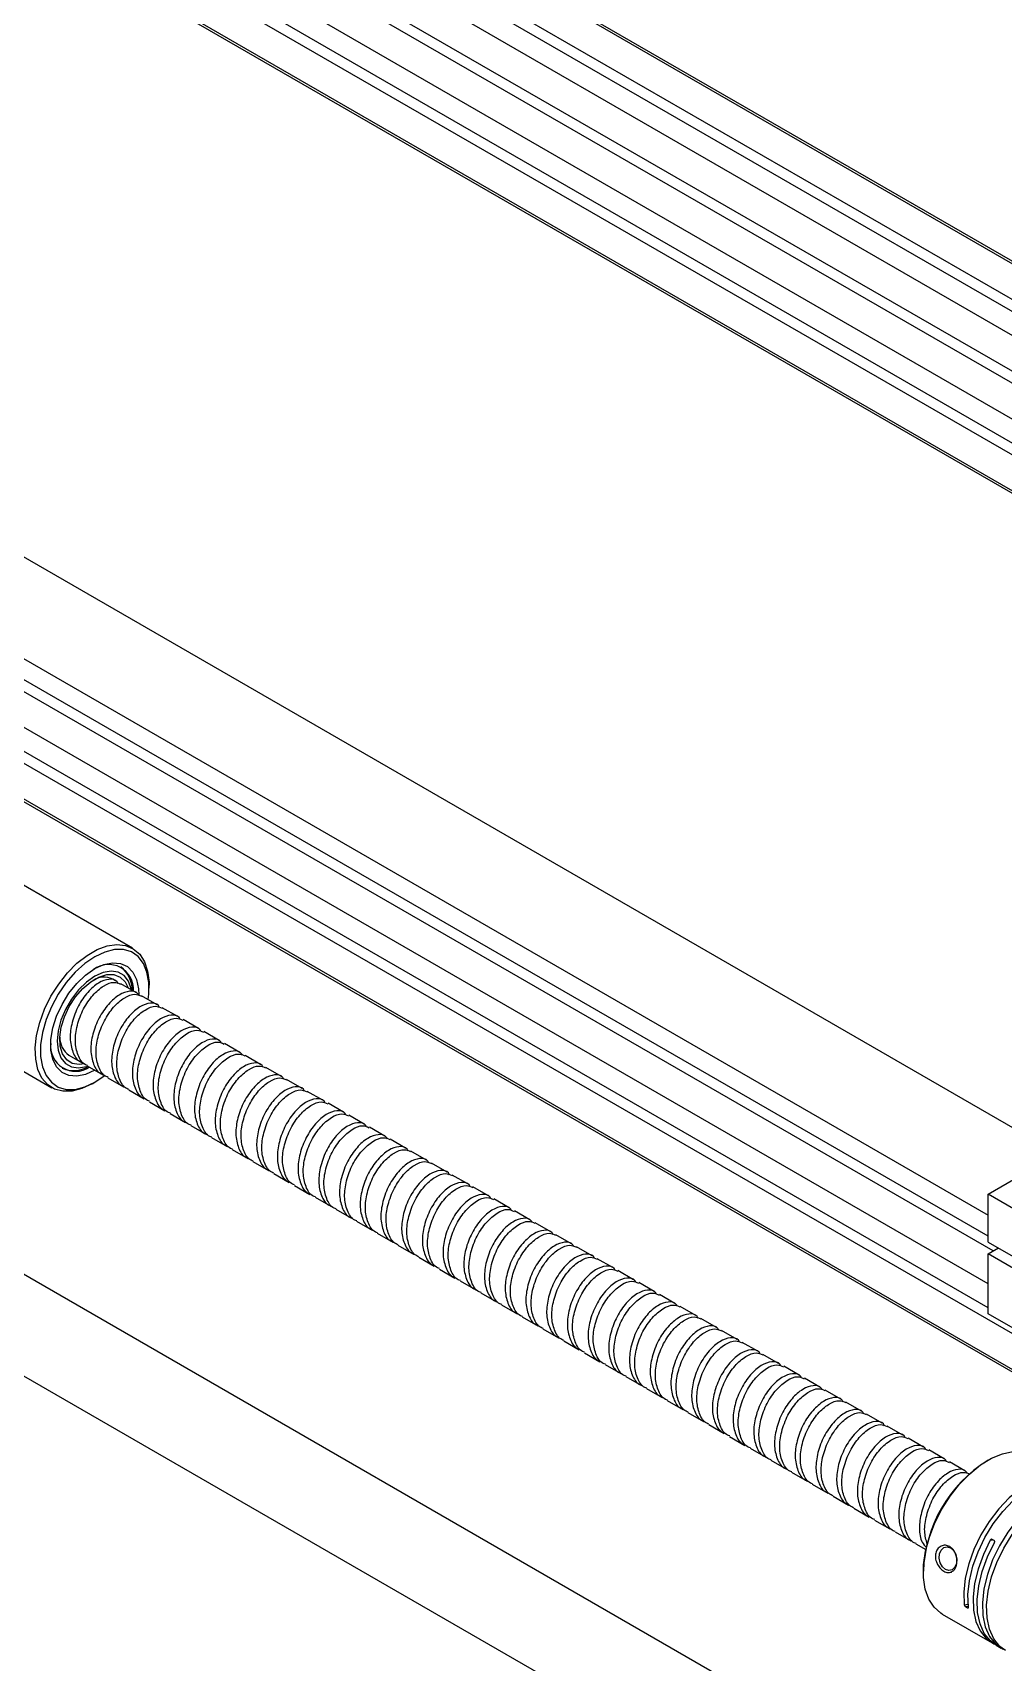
# Model space of a CAD drawing. Header units: millimetres. Extents: x -190 to 12889, y -227 to 3957.
# Drawn here: x 4163.6 to 4296.2, y 2217 to 2439.7 of the extents above; entities that cross this region are included whole.
import ezdxf

# ---------------------------------------------------------------- set-up
doc = ezdxf.new("R2010")
doc.units = ezdxf.units.MM
doc.header["$LTSCALE"] = 0.7
doc.layers.get('0').update_dxf_attribs({"color": 255})
doc.layers.add('AM_5', color=10, linetype='Continuous', lineweight=25)

# ---------------------------------------------------------------- blocks, each defined once
blk = doc.blocks.new('X_1')
at = {"color": 5, "linetype": 'Continuous', "lineweight": 25}
for p, q in [((4855.88, 2291.14), (4573.04, 2454.42)), ((4856.24, 2291.27), (4573.54, 2454.47)), ((4851.64, 2288.69), (4568.8, 2451.97)), ((4847.4, 2286.24), (4564.56, 2449.52)), ((4851.64, 2287.06), (4568.8, 2450.34)), ((4843.16, 2283.79), (4560.31, 2447.07)), ((4842.45, 2282.57), (4559.61, 2445.85)), ((4842.45, 2277.67), (4559.61, 2440.95)), ((4842.45, 2272.77), (4559.61, 2436.05)), ((4842.86, 2274.16), (4561.02, 2436.87)), ((4842.45, 2267.87), (4559.61, 2431.15)), ((4559.81, 2430.69), (4842.66, 2267.41)), ((4817.7, 2178.46), (4560.31, 2327.04)), ((4818.4, 2176.42), (4559.61, 2325.82)), ((4817.7, 2171.92), (4559.61, 2320.92)), ((4842.45, 2152.74), (4559.61, 2316.02)), ((4817.7, 2168.66), (4561.02, 2316.84)), ((4842.45, 2147.84), (4559.61, 2311.12)), ((4559.81, 2310.66), (4842.15, 2147.67))]:
    blk.add_line(p, q, dxfattribs=at)
at = {"color": 210, "linetype": 'Continuous', "lineweight": 25}
for p, q in [((4827.23, 2189.68), (4544.22, 2353.06)), ((4538.22, 2342.67), (4817.7, 2181.33)), ((4821.14, 2095.21), (4544.22, 2255.08)), ((4538.22, 2244.68), (4817.7, 2083.34))]:
    blk.add_line(p, q, dxfattribs=at)
at = {"color": 7, "linetype": 'Continuous', "lineweight": 25}
for p, q in [((4700.87, 2217.78), (4682.13, 2228.6)), ((4698.58, 2213.32), (4698.19, 2213.55)), ((4701.41, 2211.69), (4699.29, 2212.92)), ((4704.24, 2210.06), (4702.12, 2211.28)), ((4703.15, 2212.33), (4703.15, 2212.74)), ((4707.07, 2208.43), (4704.95, 2209.65)), ((4709.9, 2206.79), (4707.78, 2208.02)), ((4712.73, 2205.16), (4710.6, 2206.38)), ((4715.55, 2203.53), (4713.43, 2204.75)), ((4681.81, 2203.38), (4689.87, 2198.72)), ((4692.19, 2203.16), (4694, 2202.12)), ((4718.38, 2201.89), (4716.26, 2203.12)), ((4694.71, 2201.71), (4696.83, 2200.48)), ((4695.72, 2199.47), (4697.03, 2200.36)), ((4697.53, 2200.07), (4699.66, 2198.85)), ((4721.21, 2200.26), (4719.09, 2201.49)), ((4724.04, 2198.63), (4721.92, 2199.85)), ((4695.37, 2199.27), (4695.72, 2199.47)), ((4700.36, 2198.44), (4702.48, 2197.22)), ((4726.87, 2197), (4724.75, 2198.22)), ((4703.19, 2196.81), (4705.31, 2195.58)), ((4729.7, 2195.36), (4727.58, 2196.59)), ((4817.7, 2184.18), (4839.07, 2196.51)), ((4706.02, 2195.18), (4708.14, 2193.95)), ((4708.85, 2193.54), (4710.97, 2192.32)), ((4732.53, 2193.73), (4730.4, 2194.95)), ((4735.35, 2192.1), (4733.23, 2193.32)), ((4711.68, 2191.91), (4713.8, 2190.69)), ((4738.18, 2190.46), (4736.06, 2191.69)), ((4714.5, 2190.28), (4716.63, 2189.05)), ((4717.33, 2188.64), (4719.45, 2187.42)), ((4741.01, 2188.83), (4738.89, 2190.06)), ((4720.16, 2187.01), (4722.28, 2185.79)), ((4743.84, 2187.2), (4741.72, 2188.42)), ((4746.67, 2185.57), (4744.55, 2186.79)), ((4722.99, 2185.38), (4725.11, 2184.15)), ((4749.5, 2183.93), (4747.37, 2185.16)), ((4817.7, 2177.64), (4817.7, 2184.18)), ((4827.6, 2178.46), (4817.7, 2184.18)), ((4725.82, 2183.75), (4727.94, 2182.52)), ((4728.65, 2182.11), (4730.77, 2180.89)), ((4752.32, 2182.3), (4750.2, 2183.53)), ((4731.48, 2180.48), (4733.6, 2179.26)), ((4755.15, 2180.67), (4753.03, 2181.89)), ((4757.98, 2179.03), (4755.86, 2180.26)), ((4734.3, 2178.85), (4736.43, 2177.62)), ((4760.81, 2177.4), (4758.69, 2178.63)), ((4817.7, 2177.64), (4827.6, 2171.93)), ((4737.13, 2177.21), (4739.25, 2175.99)), ((4739.96, 2175.58), (4742.08, 2174.36)), ((4763.64, 2175.77), (4761.52, 2176.99)), ((4766.47, 2174.14), (4764.34, 2175.36)), ((4817.7, 2176.01), (4819.11, 2176.83)), ((4827.6, 2170.3), (4817.7, 2176.01)), ((4817.7, 2167.85), (4817.7, 2176.01)), ((4742.79, 2173.95), (4744.91, 2172.72)), ((4769.29, 2172.5), (4767.17, 2173.73)), ((4745.62, 2172.32), (4747.74, 2171.09)), ((4772.12, 2170.87), (4770, 2172.1)), ((4748.45, 2170.68), (4750.57, 2169.46)), ((4751.27, 2169.05), (4753.4, 2167.83)), ((4774.95, 2169.24), (4772.83, 2170.46)), ((4777.78, 2167.61), (4775.66, 2168.83)), ((4754.1, 2167.42), (4756.22, 2166.19)), ((4780.61, 2165.97), (4778.49, 2167.2)), ((4827.6, 2162.13), (4817.7, 2167.85)), ((4756.93, 2165.78), (4759.05, 2164.56)), ((4759.76, 2164.15), (4761.88, 2162.93)), ((4783.44, 2164.34), (4781.32, 2165.56)), ((4762.59, 2162.52), (4764.71, 2161.29)), ((4786.27, 2162.71), (4784.14, 2163.93)), ((4789.09, 2161.07), (4786.97, 2162.3)), ((4765.42, 2160.89), (4767.54, 2159.66)), ((4791.92, 2159.44), (4789.8, 2160.67)), ((4768.24, 2159.25), (4770.37, 2158.03)), ((4771.07, 2157.62), (4773.19, 2156.4)), ((4794.75, 2157.81), (4792.63, 2159.03)), ((4773.9, 2155.99), (4776.02, 2154.76)), ((4797.58, 2156.18), (4795.46, 2157.4)), ((4800.41, 2154.54), (4798.29, 2155.77)), ((4776.73, 2154.36), (4778.85, 2153.13)), ((4803.24, 2152.91), (4801.11, 2154.13)), ((4779.56, 2152.72), (4781.68, 2151.5)), ((4782.39, 2151.09), (4784.51, 2149.86)), ((4806.06, 2151.28), (4803.94, 2152.5)), ((4808.89, 2149.64), (4806.77, 2150.87)), ((4785.22, 2149.46), (4787.34, 2148.23)), ((4811.72, 2148.01), (4809.6, 2149.24)), ((4788.04, 2147.82), (4790.17, 2146.6)), ((4814.55, 2146.38), (4812.43, 2147.6)), ((4817.7, 2147.84), (4817.56, 2147.76)), ((4790.87, 2146.19), (4792.99, 2144.97)), ((4793.7, 2144.56), (4795.82, 2143.33)), ((4796.53, 2142.93), (4798.65, 2141.7)), ((4799.36, 2141.29), (4801.48, 2140.07)), ((4802.19, 2139.66), (4804.31, 2138.44)), ((4805.01, 2138.03), (4807.14, 2136.8)), ((4807.84, 2136.39), (4809.19, 2135.62)), ((4818.54, 2136.86), (4818.25, 2137.02)), ((4808.86, 2132.69), (4808.86, 2132.53)), ((4811.45, 2126.81), (4818.24, 2122.89)), ((4814.61, 2127.83), (4814.89, 2127.67)), ((4818.8, 2122.56), (4819.51, 2122.15))]:
    blk.add_line(p, q, dxfattribs=at)
at = {"color": 8, "linetype": 'Continuous', "lineweight": 25}
for p, q in [((4818.01, 2136.91), (4818.33, 2136.98)), ((4814.45, 2128.08), (4814.97, 2128.19)), ((4814.61, 2127.83), (4815, 2127.91)), ((4814.89, 2127.67), (4815.01, 2127.69))]:
    blk.add_line(p, q, dxfattribs=at)
at = {"color": 7, "linetype": 'Continuous', "lineweight": 25, "flags": 128}
for points in [[(4695.37, 2199.27), (4693.98, 2198.61), (4692.64, 2198.26), (4691.38, 2198.24), (4690.25, 2198.53), (4689.29, 2199.14), (4688.52, 2200.04), (4687.97, 2201.21), (4687.66, 2202.6), (4687.6, 2204.17), (4687.79, 2205.87), (4688.22, 2207.65), (4688.88, 2209.45), (4689.75, 2211.21), (4690.8, 2212.88), (4692, 2214.4), (4693.3, 2215.72), (4694.67, 2216.79), (4696.07, 2217.6), (4697.44, 2218.1), (4698.75, 2218.29), (4699.94, 2218.16), (4700.99, 2217.7), (4701.86, 2216.95), (4702.52, 2215.91), (4702.95, 2214.63), (4703.14, 2213.14), (4703.15, 2212.74)], [(4703.03, 2210.76), (4703.12, 2211.52), (4703.12, 2213.11), (4702.86, 2214.52), (4702.37, 2215.71), (4701.65, 2216.63), (4700.73, 2217.27), (4699.63, 2217.59), (4698.41, 2217.59), (4697.09, 2217.26), (4695.72, 2216.62), (4694.36, 2215.69), (4693.04, 2214.49), (4691.82, 2213.08), (4690.72, 2211.5), (4689.8, 2209.79), (4689.08, 2208.03), (4688.58, 2206.27), (4688.33, 2204.57), (4688.33, 2202.99), (4688.58, 2201.58), (4689.08, 2200.39), (4689.8, 2199.46), (4690.72, 2198.82), (4691.82, 2198.5), (4693.04, 2198.5), (4694.36, 2198.83), (4695.72, 2199.47), (4695.72, 2199.47)], [(4695.72, 2201.11), (4694.47, 2200.54), (4693.28, 2200.3), (4692.19, 2200.39), (4691.26, 2200.82), (4690.52, 2201.57), (4690.01, 2202.6), (4689.75, 2203.87), (4689.75, 2205.32), (4690.01, 2206.89), (4690.52, 2208.51), (4691.26, 2210.11), (4692.19, 2211.62), (4693.28, 2212.98), (4694.47, 2214.11), (4695.72, 2214.99), (4696.97, 2215.56), (4698.17, 2215.8), (4699.26, 2215.7), (4700.19, 2215.27), (4700.93, 2214.52), (4701.44, 2213.49), (4701.7, 2212.22), (4701.73, 2211.4)], [(4700.76, 2212.07), (4700.72, 2212.25), (4700.34, 2213.28), (4699.73, 2214.05), (4698.92, 2214.52), (4697.95, 2214.66), (4696.86, 2214.48), (4695.72, 2213.97), (4694.58, 2213.16), (4693.5, 2212.1), (4692.53, 2210.83), (4691.72, 2209.42), (4691.1, 2207.95), (4690.73, 2206.48), (4690.6, 2205.09), (4690.73, 2203.84), (4691.1, 2202.81), (4691.72, 2202.04), (4692.53, 2201.57), (4693.5, 2201.43), (4694.58, 2201.62), (4694.76, 2201.68)], [(4694.33, 2201.97), (4693.58, 2201.89), (4692.66, 2202.05), (4691.9, 2202.55), (4691.34, 2203.33), (4691.02, 2204.38), (4690.96, 2205.62), (4691.15, 2206.99), (4691.59, 2208.42), (4692.25, 2209.83), (4693.1, 2211.14), (4694.09, 2212.28), (4695.17, 2213.2), (4696.28, 2213.84), (4697.36, 2214.17), (4698.35, 2214.17), (4699.2, 2213.83), (4699.86, 2213.19), (4700.27, 2212.35)], [(4811.45, 2126.81), (4811.24, 2126.93), (4810.32, 2127.76), (4809.6, 2128.87), (4809.12, 2130.23), (4808.88, 2131.8), (4808.9, 2133.55), (4809.17, 2135.41), (4809.69, 2137.33), (4810.44, 2139.26), (4811.39, 2141.15), (4812.53, 2142.93), (4813.82, 2144.56), (4815.22, 2145.99), (4816.69, 2147.19), (4818.18, 2148.1), (4819.67, 2148.72), (4821.1, 2149.02), (4822.43, 2148.99), (4823.62, 2148.63), (4823.95, 2148.46)], [(4829.74, 2145.1), (4829.22, 2145.41), (4828, 2145.79), (4826.63, 2145.83), (4825.16, 2145.53), (4823.64, 2144.89), (4822.1, 2143.93), (4820.59, 2142.68), (4819.16, 2141.18), (4817.86, 2139.47), (4816.72, 2137.62), (4815.78, 2135.66), (4815.06, 2133.67), (4814.59, 2131.71), (4814.39, 2129.82), (4814.45, 2128.08)], [(4815.01, 2127.76), (4814.95, 2129.5), (4815.16, 2131.38), (4815.63, 2133.35), (4816.34, 2135.34), (4817.28, 2137.29), (4818.42, 2139.15), (4819.73, 2140.85), (4821.15, 2142.35), (4822.66, 2143.6), (4824.2, 2144.56), (4825.73, 2145.2), (4827.2, 2145.51), (4828.56, 2145.47), (4829.78, 2145.08), (4830.03, 2144.95)], [(4831.77, 2143.93), (4830.55, 2144.32), (4829.19, 2144.37), (4827.72, 2144.06), (4826.19, 2143.42), (4824.65, 2142.46), (4823.14, 2141.22), (4821.72, 2139.72), (4820.41, 2138.02), (4819.27, 2136.16), (4818.33, 2134.21), (4817.61, 2132.22), (4817.14, 2130.25), (4816.93, 2128.37), (4816.99, 2126.62), (4817.32, 2125.07), (4817.91, 2123.76), (4818.73, 2122.73), (4819.77, 2122.02), (4819.8, 2122)], [(4820.08, 2121.83), (4819.3, 2122.41), (4818.47, 2123.44), (4817.89, 2124.75), (4817.56, 2126.3), (4817.5, 2128.04), (4817.71, 2129.93), (4818.17, 2131.89), (4818.89, 2133.88), (4819.84, 2135.84), (4820.98, 2137.69), (4822.28, 2139.39), (4823.71, 2140.89), (4825.22, 2142.14), (4826.76, 2143.1), (4828.29, 2143.74), (4829.75, 2144.04), (4831.12, 2144), (4832.33, 2143.61)], [(4812.57, 2135.85), (4812.98, 2135.48), (4813.28, 2134.95), (4813.42, 2134.33), (4813.37, 2133.72), (4813.15, 2133.21), (4812.79, 2132.88), (4812.34, 2132.78), (4811.87, 2132.92), (4811.46, 2133.29), (4811.17, 2133.82), (4811.03, 2134.44), (4811.08, 2135.05), (4811.3, 2135.55), (4811.66, 2135.89), (4812.11, 2135.99), (4812.57, 2135.85)], [(4818.01, 2136.91), (4817.06, 2134.96), (4816.34, 2132.97), (4815.87, 2131), (4815.66, 2129.11), (4815.72, 2127.37), (4816.05, 2125.82), (4816.63, 2124.51), (4817.45, 2123.47), (4818.49, 2122.76), (4818.53, 2122.74)], [(4818.8, 2122.56), (4818.02, 2123.15), (4817.19, 2124.18), (4816.61, 2125.49), (4816.28, 2127.04), (4816.23, 2128.79), (4816.43, 2130.67), (4816.91, 2132.64), (4817.63, 2134.63), (4818.57, 2136.58)]]:
    blk.add_lwpolyline(points, dxfattribs=at)
at = {"color": 7, "linetype": 'Continuous', "lineweight": 25}
for centre, radius, start, end in [((4697.59, 2212.13), 3.43, 356.4825, 126.6948), ((4696.97, 2210.86), 2.95, 65.5569, 121.0308), ((4696.88, 2212.08), 3.96, 359.142, 52.7003), ((4693.13, 2204.39), 3.43, 173.4549, 303.3787), ((4694, 2205.6), 3.04, 179.8445, 233.5785), ((4692.82, 2204.92), 3.86, 246.5727, 301.5957), ((4827.52, 2131.96), 18.67, 122.2447, 177.7607)]:
    blk.add_arc(centre, radius, start, end, dxfattribs=at)
for points, knots in [([(4698.91, 2212.96), (4698.86, 2213.04), (4698.63, 2213.5), (4697.66, 2213.63), (4696.26, 2213.16), (4694.73, 2211.84), (4693.42, 2209.93), (4692.56, 2207.68), (4692.26, 2205.42), (4692.67, 2203.53), (4693.33, 2202.4), (4693.93, 2202.21), (4694.03, 2202.18)], [0, 0, 0, 0, 0.026033, 0.142371, 0.263587, 0.381647, 0.499708, 0.620924, 0.737262, 0.857408, 0.977553, 1, 1, 1, 1]), ([(4694.74, 2201.77), (4694.64, 2201.8), (4694.04, 2201.99), (4693.37, 2203.13), (4692.96, 2205.01), (4693.27, 2207.28), (4694.12, 2209.52), (4695.44, 2211.44), (4696.95, 2212.73), (4698.33, 2213.28), (4698.98, 2212.98), (4699.26, 2212.85)], [0, 0, 0, 0, 0.02359, 0.149857, 0.276124, 0.39839, 0.525782, 0.649857, 0.773932, 0.901325, 1, 1, 1, 1]), ([(4701.73, 2211.33), (4701.69, 2211.41), (4701.46, 2211.87), (4700.48, 2212), (4699.09, 2211.53), (4697.56, 2210.21), (4696.25, 2208.3), (4695.39, 2206.05), (4695.08, 2203.79), (4695.49, 2201.9), (4696.16, 2200.76), (4696.76, 2200.57), (4696.86, 2200.54)], [0, 0, 0, 0, 0.026033, 0.142371, 0.263587, 0.381647, 0.499708, 0.620924, 0.737262, 0.857408, 0.977553, 1, 1, 1, 1]), ([(4697.56, 2200.14), (4697.47, 2200.17), (4696.87, 2200.36), (4696.2, 2201.49), (4695.79, 2203.38), (4696.1, 2205.64), (4696.95, 2207.89), (4698.27, 2209.81), (4699.78, 2211.1), (4701.16, 2211.65), (4701.81, 2211.35), (4702.09, 2211.22)], [0, 0, 0, 0, 0.02359, 0.149857, 0.276124, 0.39839, 0.525782, 0.649857, 0.773932, 0.901325, 1, 1, 1, 1]), ([(4704.56, 2209.69), (4704.52, 2209.78), (4704.29, 2210.24), (4703.31, 2210.37), (4701.92, 2209.9), (4700.39, 2208.58), (4699.07, 2206.67), (4698.22, 2204.42), (4697.91, 2202.15), (4698.32, 2200.27), (4698.99, 2199.13), (4699.59, 2198.94), (4699.69, 2198.91)], [0, 0, 0, 0, 0.026033, 0.142371, 0.263587, 0.381647, 0.499708, 0.620924, 0.737262, 0.857408, 0.977553, 1, 1, 1, 1]), ([(4700.39, 2198.5), (4700.3, 2198.53), (4699.7, 2198.72), (4699.03, 2199.86), (4698.62, 2201.74), (4698.93, 2204.01), (4699.78, 2206.26), (4701.1, 2208.18), (4702.61, 2209.46), (4703.99, 2210.02), (4704.64, 2209.72), (4704.92, 2209.59)], [0, 0, 0, 0, 0.02359, 0.149857, 0.276124, 0.39839, 0.525782, 0.649857, 0.773932, 0.901325, 1, 1, 1, 1]), ([(4707.39, 2208.06), (4707.35, 2208.15), (4707.11, 2208.61), (4706.14, 2208.74), (4704.74, 2208.26), (4703.22, 2206.94), (4701.9, 2205.03), (4701.05, 2202.78), (4700.74, 2200.52), (4701.15, 2198.64), (4701.82, 2197.5), (4702.42, 2197.31), (4702.51, 2197.28)], [0, 0, 0, 0, 0.026033, 0.142371, 0.263587, 0.381647, 0.499708, 0.620924, 0.737262, 0.857408, 0.977553, 1, 1, 1, 1]), ([(4703.22, 2196.87), (4703.13, 2196.9), (4702.53, 2197.09), (4701.86, 2198.23), (4701.45, 2200.11), (4701.76, 2202.38), (4702.61, 2204.62), (4703.93, 2206.54), (4705.43, 2207.83), (4706.82, 2208.38), (4707.46, 2208.09), (4707.75, 2207.96)], [0, 0, 0, 0, 0.0235902, 0.1498571, 0.2761241, 0.3983897, 0.5257819, 0.6498571, 0.7739324, 0.9013245, 1, 1, 1, 1]), ([(4710.22, 2206.43), (4710.18, 2206.51), (4709.94, 2206.97), (4708.97, 2207.1), (4707.57, 2206.63), (4706.04, 2205.31), (4704.73, 2203.4), (4703.88, 2201.15), (4703.57, 2198.89), (4703.98, 2197), (4704.65, 2195.87), (4705.25, 2195.68), (4705.34, 2195.65)], [0, 0, 0, 0, 0.026033, 0.142371, 0.263587, 0.381647, 0.499708, 0.620924, 0.737262, 0.857408, 0.977553, 1, 1, 1, 1]), ([(4706.05, 2195.24), (4705.96, 2195.27), (4705.36, 2195.46), (4704.69, 2196.59), (4704.28, 2198.48), (4704.59, 2200.74), (4705.44, 2202.99), (4706.76, 2204.91), (4708.26, 2206.2), (4709.65, 2206.75), (4710.29, 2206.45), (4710.57, 2206.32)], [0, 0, 0, 0, 0.02359, 0.149857, 0.276124, 0.39839, 0.525782, 0.649857, 0.773932, 0.901325, 1, 1, 1, 1]), ([(4713.05, 2204.8), (4713, 2204.88), (4712.77, 2205.34), (4711.8, 2205.47), (4710.4, 2205), (4708.87, 2203.68), (4707.56, 2201.77), (4706.71, 2199.52), (4706.4, 2197.25), (4706.81, 2195.37), (4707.48, 2194.23), (4708.08, 2194.04), (4708.17, 2194.01)], [0, 0, 0, 0, 0.026033, 0.142371, 0.263587, 0.381647, 0.499708, 0.620924, 0.737262, 0.857408, 0.977553, 1, 1, 1, 1]), ([(4708.88, 2193.6), (4708.78, 2193.63), (4708.18, 2193.82), (4707.51, 2194.96), (4707.1, 2196.85), (4707.41, 2199.11), (4708.27, 2201.36), (4709.58, 2203.28), (4711.09, 2204.57), (4712.47, 2205.12), (4713.12, 2204.82), (4713.4, 2204.69)], [0, 0, 0, 0, 0.02359, 0.149857, 0.276124, 0.39839, 0.525782, 0.649857, 0.773932, 0.901325, 1, 1, 1, 1]), ([(4715.88, 2203.16), (4715.83, 2203.25), (4715.6, 2203.71), (4714.63, 2203.84), (4713.23, 2203.37), (4711.7, 2202.05), (4710.39, 2200.14), (4709.54, 2197.89), (4709.23, 2195.62), (4709.64, 2193.74), (4710.31, 2192.6), (4710.91, 2192.41), (4711, 2192.38)], [0, 0, 0, 0, 0.026033, 0.142371, 0.263587, 0.381647, 0.499708, 0.620924, 0.737262, 0.857408, 0.977553, 1, 1, 1, 1]), ([(4711.71, 2191.97), (4711.61, 2192), (4711.01, 2192.19), (4710.34, 2193.33), (4709.93, 2195.21), (4710.24, 2197.48), (4711.09, 2199.73), (4712.41, 2201.64), (4713.92, 2202.93), (4715.3, 2203.49), (4715.95, 2203.19), (4716.23, 2203.06)], [0, 0, 0, 0, 0.02359, 0.149857, 0.276124, 0.39839, 0.525782, 0.649857, 0.773932, 0.901325, 1, 1, 1, 1]), ([(4718.7, 2201.53), (4718.66, 2201.61), (4718.43, 2202.07), (4717.46, 2202.2), (4716.06, 2201.73), (4714.53, 2200.41), (4713.22, 2198.5), (4712.36, 2196.25), (4712.05, 2193.99), (4712.46, 2192.1), (4713.13, 2190.97), (4713.73, 2190.78), (4713.83, 2190.75)], [0, 0, 0, 0, 0.026033, 0.142371, 0.263587, 0.381647, 0.499708, 0.620924, 0.737262, 0.857408, 0.977553, 1, 1, 1, 1]), ([(4714.53, 2190.34), (4714.44, 2190.37), (4713.84, 2190.56), (4713.17, 2191.7), (4712.76, 2193.58), (4713.07, 2195.85), (4713.92, 2198.09), (4715.24, 2200.01), (4716.75, 2201.3), (4718.13, 2201.85), (4718.78, 2201.55), (4719.06, 2201.42)], [0, 0, 0, 0, 0.02359, 0.149857, 0.276124, 0.39839, 0.525782, 0.649857, 0.773932, 0.901325, 1, 1, 1, 1]), ([(4721.53, 2199.9), (4721.49, 2199.98), (4721.26, 2200.44), (4720.28, 2200.57), (4718.89, 2200.1), (4717.36, 2198.78), (4716.05, 2196.87), (4715.19, 2194.62), (4714.88, 2192.36), (4715.29, 2190.47), (4715.96, 2189.33), (4716.56, 2189.14), (4716.66, 2189.11)], [0, 0, 0, 0, 0.026033, 0.142371, 0.263587, 0.381647, 0.499708, 0.620924, 0.737262, 0.857408, 0.977553, 1, 1, 1, 1]), ([(4717.36, 2188.71), (4717.27, 2188.74), (4716.67, 2188.93), (4716, 2190.06), (4715.59, 2191.95), (4715.9, 2194.21), (4716.75, 2196.46), (4718.07, 2198.38), (4719.58, 2199.67), (4720.96, 2200.22), (4721.61, 2199.92), (4721.89, 2199.79)], [0, 0, 0, 0, 0.02359, 0.149857, 0.276124, 0.39839, 0.525782, 0.649857, 0.773932, 0.901325, 1, 1, 1, 1]), ([(4724.36, 2198.26), (4724.32, 2198.35), (4724.08, 2198.81), (4723.11, 2198.94), (4721.71, 2198.47), (4720.19, 2197.15), (4718.87, 2195.24), (4718.02, 2192.99), (4717.71, 2190.72), (4718.12, 2188.84), (4718.79, 2187.7), (4719.39, 2187.51), (4719.48, 2187.48)], [0, 0, 0, 0, 0.026033, 0.142371, 0.263587, 0.381647, 0.499708, 0.620924, 0.737262, 0.857408, 0.977553, 1, 1, 1, 1]), ([(4720.19, 2187.07), (4720.1, 2187.1), (4719.5, 2187.29), (4718.83, 2188.43), (4718.42, 2190.31), (4718.73, 2192.58), (4719.58, 2194.83), (4720.9, 2196.75), (4722.4, 2198.03), (4723.79, 2198.59), (4724.43, 2198.29), (4724.72, 2198.16)], [0, 0, 0, 0, 0.02359, 0.149857, 0.276124, 0.39839, 0.525782, 0.649857, 0.773932, 0.901325, 1, 1, 1, 1]), ([(4727.19, 2196.63), (4727.15, 2196.72), (4726.91, 2197.18), (4725.94, 2197.31), (4724.54, 2196.83), (4723.01, 2195.51), (4721.7, 2193.6), (4720.85, 2191.36), (4720.54, 2189.09), (4720.95, 2187.21), (4721.62, 2186.07), (4722.22, 2185.88), (4722.31, 2185.85)], [0, 0, 0, 0, 0.026033, 0.142371, 0.263587, 0.381647, 0.499708, 0.620924, 0.737262, 0.857408, 0.977553, 1, 1, 1, 1]), ([(4723.02, 2185.44), (4722.93, 2185.47), (4722.33, 2185.66), (4721.66, 2186.8), (4721.25, 2188.68), (4721.56, 2190.95), (4722.41, 2193.19), (4723.73, 2195.11), (4725.23, 2196.4), (4726.62, 2196.95), (4727.26, 2196.66), (4727.55, 2196.53)], [0, 0, 0, 0, 0.02359, 0.149857, 0.276124, 0.39839, 0.525782, 0.649857, 0.773932, 0.901325, 1, 1, 1, 1]), ([(4730.02, 2195), (4729.98, 2195.08), (4729.74, 2195.54), (4728.77, 2195.67), (4727.37, 2195.2), (4725.84, 2193.88), (4724.53, 2191.97), (4723.68, 2189.72), (4723.37, 2187.46), (4723.78, 2185.57), (4724.45, 2184.44), (4725.05, 2184.25), (4725.14, 2184.22)], [0, 0, 0, 0, 0.026033, 0.142371, 0.263587, 0.381647, 0.499708, 0.620924, 0.737262, 0.857408, 0.977553, 1, 1, 1, 1]), ([(4725.85, 2183.81), (4725.75, 2183.84), (4725.15, 2184.03), (4724.49, 2185.16), (4724.08, 2187.05), (4724.38, 2189.31), (4725.24, 2191.56), (4726.55, 2193.48), (4728.06, 2194.77), (4729.45, 2195.32), (4730.09, 2195.02), (4730.37, 2194.89)], [0, 0, 0, 0, 0.02359, 0.149857, 0.276124, 0.39839, 0.525782, 0.649857, 0.773932, 0.901325, 1, 1, 1, 1]), ([(4732.85, 2193.37), (4732.8, 2193.45), (4732.57, 2193.91), (4731.6, 2194.04), (4730.2, 2193.57), (4728.67, 2192.25), (4727.36, 2190.34), (4726.51, 2188.09), (4726.2, 2185.82), (4726.61, 2183.94), (4727.28, 2182.8), (4727.88, 2182.61), (4727.97, 2182.58)], [0, 0, 0, 0, 0.026033, 0.142371, 0.263587, 0.381647, 0.499708, 0.620924, 0.737262, 0.857408, 0.977553, 1, 1, 1, 1]), ([(4728.68, 2182.17), (4728.58, 2182.2), (4727.98, 2182.39), (4727.31, 2183.53), (4726.9, 2185.42), (4727.21, 2187.68), (4728.07, 2189.93), (4729.38, 2191.85), (4730.89, 2193.14), (4732.27, 2193.69), (4732.92, 2193.39), (4733.2, 2193.26)], [0, 0, 0, 0, 0.02359, 0.149857, 0.276124, 0.39839, 0.525782, 0.649857, 0.773932, 0.901325, 1, 1, 1, 1]), ([(4735.68, 2191.73), (4735.63, 2191.82), (4735.4, 2192.28), (4734.43, 2192.41), (4733.03, 2191.94), (4731.5, 2190.62), (4730.19, 2188.71), (4729.33, 2186.46), (4729.03, 2184.19), (4729.44, 2182.31), (4730.1, 2181.17), (4730.7, 2180.98), (4730.8, 2180.95)], [0, 0, 0, 0, 0.026033, 0.142371, 0.263587, 0.381647, 0.499708, 0.620924, 0.737262, 0.857408, 0.977553, 1, 1, 1, 1]), ([(4731.51, 2180.54), (4731.41, 2180.57), (4730.81, 2180.76), (4730.14, 2181.9), (4729.73, 2183.78), (4730.04, 2186.05), (4730.89, 2188.3), (4732.21, 2190.21), (4733.72, 2191.5), (4735.1, 2192.06), (4735.75, 2191.76), (4736.03, 2191.63)], [0, 0, 0, 0, 0.02359, 0.149857, 0.276124, 0.39839, 0.525782, 0.649857, 0.773932, 0.901325, 1, 1, 1, 1]), ([(4738.5, 2190.1), (4738.46, 2190.18), (4738.23, 2190.64), (4737.25, 2190.77), (4735.86, 2190.3), (4734.33, 2188.98), (4733.02, 2187.07), (4732.16, 2184.82), (4731.85, 2182.56), (4732.26, 2180.67), (4732.93, 2179.54), (4733.53, 2179.35), (4733.63, 2179.32)], [0, 0, 0, 0, 0.026033, 0.142371, 0.263587, 0.381647, 0.499708, 0.620924, 0.737262, 0.857408, 0.977553, 1, 1, 1, 1]), ([(4734.33, 2178.91), (4734.24, 2178.94), (4733.64, 2179.13), (4732.97, 2180.27), (4732.56, 2182.15), (4732.87, 2184.42), (4733.72, 2186.66), (4735.04, 2188.58), (4736.55, 2189.87), (4737.93, 2190.42), (4738.58, 2190.12), (4738.86, 2189.99)], [0, 0, 0, 0, 0.02359, 0.149857, 0.276124, 0.39839, 0.525782, 0.649857, 0.773932, 0.901325, 1, 1, 1, 1]), ([(4741.33, 2188.47), (4741.29, 2188.55), (4741.05, 2189.01), (4740.08, 2189.14), (4738.68, 2188.67), (4737.16, 2187.35), (4735.84, 2185.44), (4734.99, 2183.19), (4734.68, 2180.93), (4735.09, 2179.04), (4735.76, 2177.9), (4736.36, 2177.71), (4736.46, 2177.68)], [0, 0, 0, 0, 0.026033, 0.142371, 0.263587, 0.381647, 0.499708, 0.620924, 0.737262, 0.857408, 0.977553, 1, 1, 1, 1]), ([(4737.16, 2177.28), (4737.07, 2177.31), (4736.47, 2177.5), (4735.8, 2178.63), (4735.39, 2180.52), (4735.7, 2182.78), (4736.55, 2185.03), (4737.87, 2186.95), (4739.38, 2188.24), (4740.76, 2188.79), (4741.41, 2188.49), (4741.69, 2188.36)], [0, 0, 0, 0, 0.02359, 0.149857, 0.276124, 0.39839, 0.525782, 0.649857, 0.773932, 0.901325, 1, 1, 1, 1]), ([(4744.16, 2186.83), (4744.12, 2186.92), (4743.88, 2187.38), (4742.91, 2187.51), (4741.51, 2187.04), (4739.99, 2185.72), (4738.67, 2183.81), (4737.82, 2181.56), (4737.51, 2179.29), (4737.92, 2177.41), (4738.59, 2176.27), (4739.19, 2176.08), (4739.28, 2176.05)], [0, 0, 0, 0, 0.026033, 0.142371, 0.263587, 0.381647, 0.499708, 0.620924, 0.737262, 0.857408, 0.977553, 1, 1, 1, 1]), ([(4739.99, 2175.64), (4739.9, 2175.67), (4739.3, 2175.86), (4738.63, 2177), (4738.22, 2178.88), (4738.53, 2181.15), (4739.38, 2183.4), (4740.7, 2185.32), (4742.2, 2186.6), (4743.59, 2187.16), (4744.23, 2186.86), (4744.52, 2186.73)], [0, 0, 0, 0, 0.02359, 0.149857, 0.276124, 0.39839, 0.525782, 0.649857, 0.773932, 0.901325, 1, 1, 1, 1]), ([(4746.99, 2185.2), (4746.95, 2185.29), (4746.71, 2185.75), (4745.74, 2185.88), (4744.34, 2185.4), (4742.81, 2184.09), (4741.5, 2182.17), (4740.65, 2179.93), (4740.34, 2177.66), (4740.75, 2175.78), (4741.42, 2174.64), (4742.02, 2174.45), (4742.11, 2174.42)], [0, 0, 0, 0, 0.026033, 0.142371, 0.263587, 0.381647, 0.499708, 0.620924, 0.737262, 0.857408, 0.977553, 1, 1, 1, 1]), ([(4742.82, 2174.01), (4742.72, 2174.04), (4742.13, 2174.23), (4741.46, 2175.37), (4741.05, 2177.25), (4741.36, 2179.52), (4742.21, 2181.76), (4743.52, 2183.68), (4745.03, 2184.97), (4746.42, 2185.52), (4747.06, 2185.23), (4747.34, 2185.1)], [0, 0, 0, 0, 0.02359, 0.149857, 0.276124, 0.39839, 0.525782, 0.649857, 0.773932, 0.901325, 1, 1, 1, 1]), ([(4749.82, 2183.57), (4749.77, 2183.65), (4749.54, 2184.11), (4748.57, 2184.24), (4747.17, 2183.77), (4745.64, 2182.45), (4744.33, 2180.54), (4743.48, 2178.29), (4743.17, 2176.03), (4743.58, 2174.14), (4744.25, 2173.01), (4744.85, 2172.82), (4744.94, 2172.79)], [0, 0, 0, 0, 0.026033, 0.142371, 0.263587, 0.381647, 0.499708, 0.620924, 0.737262, 0.857408, 0.977553, 1, 1, 1, 1]), ([(4745.65, 2172.38), (4745.55, 2172.41), (4744.95, 2172.6), (4744.28, 2173.74), (4743.87, 2175.62), (4744.18, 2177.88), (4745.04, 2180.13), (4746.35, 2182.05), (4747.86, 2183.34), (4749.24, 2183.89), (4749.89, 2183.59), (4750.17, 2183.46)], [0, 0, 0, 0, 0.02359, 0.149857, 0.276124, 0.39839, 0.525782, 0.649857, 0.773932, 0.901325, 1, 1, 1, 1]), ([(4752.65, 2181.94), (4752.6, 2182.02), (4752.37, 2182.48), (4751.4, 2182.61), (4750, 2182.14), (4748.47, 2180.82), (4747.16, 2178.91), (4746.3, 2176.66), (4746, 2174.39), (4746.41, 2172.51), (4747.08, 2171.37), (4747.67, 2171.18), (4747.77, 2171.15)], [0, 0, 0, 0, 0.026033, 0.142371, 0.263587, 0.381647, 0.499708, 0.620924, 0.737262, 0.857408, 0.977553, 1, 1, 1, 1]), ([(4748.48, 2170.75), (4748.38, 2170.77), (4747.78, 2170.96), (4747.11, 2172.1), (4746.7, 2173.99), (4747.01, 2176.25), (4747.86, 2178.5), (4749.18, 2180.42), (4750.69, 2181.71), (4752.07, 2182.26), (4752.72, 2181.96), (4753, 2181.83)], [0, 0, 0, 0, 0.02359, 0.149857, 0.276124, 0.39839, 0.525782, 0.649857, 0.773932, 0.901325, 1, 1, 1, 1]), ([(4755.47, 2180.3), (4755.43, 2180.39), (4755.2, 2180.85), (4754.22, 2180.98), (4752.83, 2180.51), (4751.3, 2179.19), (4749.99, 2177.28), (4749.13, 2175.03), (4748.82, 2172.76), (4749.23, 2170.88), (4749.9, 2169.74), (4750.5, 2169.55), (4750.6, 2169.52)], [0, 0, 0, 0, 0.026033, 0.142371, 0.263587, 0.381647, 0.499708, 0.620924, 0.737262, 0.857408, 0.977553, 1, 1, 1, 1]), ([(4751.3, 2169.11), (4751.21, 2169.14), (4750.61, 2169.33), (4749.94, 2170.47), (4749.53, 2172.35), (4749.84, 2174.62), (4750.69, 2176.87), (4752.01, 2178.79), (4753.52, 2180.07), (4754.9, 2180.63), (4755.55, 2180.33), (4755.83, 2180.2)], [0, 0, 0, 0, 0.0235902, 0.1498571, 0.2761241, 0.3983897, 0.5257819, 0.6498571, 0.7739324, 0.9013245, 1, 1, 1, 1]), ([(4758.3, 2178.67), (4758.26, 2178.75), (4758.03, 2179.21), (4757.05, 2179.34), (4755.66, 2178.87), (4754.13, 2177.55), (4752.81, 2175.64), (4751.96, 2173.39), (4751.65, 2171.13), (4752.06, 2169.24), (4752.73, 2168.11), (4753.33, 2167.92), (4753.43, 2167.89)], [0, 0, 0, 0, 0.026033, 0.142371, 0.263587, 0.381647, 0.499708, 0.620924, 0.737262, 0.857408, 0.977553, 1, 1, 1, 1]), ([(4754.13, 2167.48), (4754.04, 2167.51), (4753.44, 2167.7), (4752.77, 2168.84), (4752.36, 2170.72), (4752.67, 2172.99), (4753.52, 2175.23), (4754.84, 2177.15), (4756.35, 2178.44), (4757.73, 2178.99), (4758.38, 2178.7), (4758.66, 2178.57)], [0, 0, 0, 0, 0.02359, 0.149857, 0.276124, 0.39839, 0.525782, 0.649857, 0.773932, 0.901325, 1, 1, 1, 1]), ([(4761.13, 2177.04), (4761.09, 2177.12), (4760.85, 2177.58), (4759.88, 2177.71), (4758.48, 2177.24), (4756.96, 2175.92), (4755.64, 2174.01), (4754.79, 2171.76), (4754.48, 2169.5), (4754.89, 2167.61), (4755.56, 2166.47), (4756.16, 2166.28), (4756.25, 2166.25)], [0, 0, 0, 0, 0.026033, 0.142371, 0.263587, 0.381647, 0.499708, 0.620924, 0.737262, 0.857408, 0.977553, 1, 1, 1, 1]), ([(4756.96, 2165.85), (4756.87, 2165.88), (4756.27, 2166.07), (4755.6, 2167.2), (4755.19, 2169.09), (4755.5, 2171.35), (4756.35, 2173.6), (4757.67, 2175.52), (4759.17, 2176.81), (4760.56, 2177.36), (4761.2, 2177.06), (4761.49, 2176.93)], [0, 0, 0, 0, 0.02359, 0.149857, 0.276124, 0.39839, 0.525782, 0.649857, 0.773932, 0.901325, 1, 1, 1, 1]), ([(4763.96, 2175.41), (4763.92, 2175.49), (4763.68, 2175.95), (4762.71, 2176.08), (4761.31, 2175.61), (4759.78, 2174.29), (4758.47, 2172.38), (4757.62, 2170.13), (4757.31, 2167.86), (4757.72, 2165.98), (4758.39, 2164.84), (4758.99, 2164.65), (4759.08, 2164.62)], [0, 0, 0, 0, 0.026033, 0.142371, 0.263587, 0.381647, 0.499708, 0.620924, 0.737262, 0.857408, 0.977553, 1, 1, 1, 1]), ([(4759.79, 2164.21), (4759.7, 2164.24), (4759.1, 2164.43), (4758.43, 2165.57), (4758.02, 2167.46), (4758.33, 2169.72), (4759.18, 2171.97), (4760.5, 2173.89), (4762, 2175.17), (4763.39, 2175.73), (4764.03, 2175.43), (4764.31, 2175.3)], [0, 0, 0, 0, 0.02359, 0.149857, 0.276124, 0.39839, 0.525782, 0.649857, 0.773932, 0.901325, 1, 1, 1, 1]), ([(4766.79, 2173.77), (4766.74, 2173.86), (4766.51, 2174.32), (4765.54, 2174.45), (4764.14, 2173.98), (4762.61, 2172.66), (4761.3, 2170.74), (4760.45, 2168.5), (4760.14, 2166.23), (4760.55, 2164.35), (4761.22, 2163.21), (4761.82, 2163.02), (4761.91, 2162.99)], [0, 0, 0, 0, 0.026033, 0.142371, 0.263587, 0.381647, 0.499708, 0.620924, 0.737262, 0.857408, 0.977553, 1, 1, 1, 1]), ([(4762.62, 2162.58), (4762.52, 2162.61), (4761.92, 2162.8), (4761.26, 2163.94), (4760.84, 2165.82), (4761.15, 2168.09), (4762.01, 2170.33), (4763.32, 2172.25), (4764.83, 2173.54), (4766.21, 2174.09), (4766.86, 2173.8), (4767.14, 2173.67)], [0, 0, 0, 0, 0.02359, 0.149857, 0.276124, 0.39839, 0.525782, 0.649857, 0.773932, 0.901325, 1, 1, 1, 1]), ([(4769.62, 2172.14), (4769.57, 2172.22), (4769.34, 2172.68), (4768.37, 2172.81), (4766.97, 2172.34), (4765.44, 2171.02), (4764.13, 2169.11), (4763.28, 2166.86), (4762.97, 2164.6), (4763.38, 2162.71), (4764.05, 2161.58), (4764.65, 2161.39), (4764.74, 2161.36)], [0, 0, 0, 0, 0.026033, 0.142371, 0.263587, 0.381647, 0.499708, 0.620924, 0.737262, 0.857408, 0.977553, 1, 1, 1, 1]), ([(4765.45, 2160.95), (4765.35, 2160.98), (4764.75, 2161.17), (4764.08, 2162.31), (4763.67, 2164.19), (4763.98, 2166.46), (4764.83, 2168.7), (4766.15, 2170.62), (4767.66, 2171.91), (4769.04, 2172.46), (4769.69, 2172.16), (4769.97, 2172.03)], [0, 0, 0, 0, 0.02359, 0.149857, 0.276124, 0.39839, 0.525782, 0.649857, 0.773932, 0.901325, 1, 1, 1, 1]), ([(4772.44, 2170.51), (4772.4, 2170.59), (4772.17, 2171.05), (4771.2, 2171.18), (4769.8, 2170.71), (4768.27, 2169.39), (4766.96, 2167.48), (4766.1, 2165.23), (4765.79, 2162.96), (4766.2, 2161.08), (4766.87, 2159.94), (4767.47, 2159.75), (4767.57, 2159.72)], [0, 0, 0, 0, 0.026033, 0.142371, 0.263587, 0.381647, 0.499708, 0.620924, 0.737262, 0.857408, 0.977553, 1, 1, 1, 1]), ([(4768.28, 2159.32), (4768.18, 2159.35), (4767.58, 2159.54), (4766.91, 2160.67), (4766.5, 2162.56), (4766.81, 2164.82), (4767.66, 2167.07), (4768.98, 2168.99), (4770.49, 2170.28), (4771.87, 2170.83), (4772.52, 2170.53), (4772.8, 2170.4)], [0, 0, 0, 0, 0.02359, 0.149857, 0.276124, 0.39839, 0.525782, 0.649857, 0.773932, 0.901325, 1, 1, 1, 1]), ([(4775.27, 2168.87), (4775.23, 2168.96), (4775, 2169.42), (4774.02, 2169.55), (4772.63, 2169.08), (4771.1, 2167.76), (4769.79, 2165.85), (4768.93, 2163.6), (4768.62, 2161.33), (4769.03, 2159.45), (4769.7, 2158.31), (4770.3, 2158.12), (4770.4, 2158.09)], [0, 0, 0, 0, 0.026033, 0.142371, 0.263587, 0.381647, 0.499708, 0.620924, 0.737262, 0.857408, 0.977553, 1, 1, 1, 1]), ([(4771.1, 2157.68), (4771.01, 2157.71), (4770.41, 2157.9), (4769.74, 2159.04), (4769.33, 2160.92), (4769.64, 2163.19), (4770.49, 2165.44), (4771.81, 2167.36), (4773.32, 2168.64), (4774.7, 2169.2), (4775.35, 2168.9), (4775.63, 2168.77)], [0, 0, 0, 0, 0.02359, 0.149857, 0.276124, 0.39839, 0.525782, 0.649857, 0.773932, 0.901325, 1, 1, 1, 1]), ([(4778.1, 2167.24), (4778.06, 2167.33), (4777.82, 2167.78), (4776.85, 2167.91), (4775.45, 2167.44), (4773.93, 2166.12), (4772.61, 2164.21), (4771.76, 2161.96), (4771.45, 2159.7), (4771.86, 2157.82), (4772.53, 2156.68), (4773.13, 2156.49), (4773.22, 2156.46)], [0, 0, 0, 0, 0.026033, 0.142371, 0.263587, 0.381647, 0.499708, 0.620924, 0.737262, 0.857408, 0.977553, 1, 1, 1, 1]), ([(4773.93, 2156.05), (4773.84, 2156.08), (4773.24, 2156.27), (4772.57, 2157.41), (4772.16, 2159.29), (4772.47, 2161.56), (4773.32, 2163.8), (4774.64, 2165.72), (4776.14, 2167.01), (4777.53, 2167.56), (4778.17, 2167.27), (4778.46, 2167.14)], [0, 0, 0, 0, 0.02359, 0.149857, 0.276124, 0.39839, 0.525782, 0.649857, 0.773932, 0.901325, 1, 1, 1, 1]), ([(4780.93, 2165.61), (4780.89, 2165.69), (4780.65, 2166.15), (4779.68, 2166.28), (4778.28, 2165.81), (4776.75, 2164.49), (4775.44, 2162.58), (4774.59, 2160.33), (4774.28, 2158.07), (4774.69, 2156.18), (4775.36, 2155.04), (4775.96, 2154.85), (4776.05, 2154.83)], [0, 0, 0, 0, 0.026033, 0.142371, 0.263587, 0.381647, 0.499708, 0.620924, 0.737262, 0.857408, 0.977553, 1, 1, 1, 1]), ([(4776.76, 2154.42), (4776.67, 2154.45), (4776.07, 2154.64), (4775.4, 2155.77), (4774.99, 2157.66), (4775.3, 2159.92), (4776.15, 2162.17), (4777.47, 2164.09), (4778.97, 2165.38), (4780.36, 2165.93), (4781, 2165.63), (4781.29, 2165.5)], [0, 0, 0, 0, 0.02359, 0.149857, 0.276124, 0.39839, 0.525782, 0.649857, 0.773932, 0.901325, 1, 1, 1, 1]), ([(4783.76, 2163.98), (4783.72, 2164.06), (4783.48, 2164.52), (4782.51, 2164.65), (4781.11, 2164.18), (4779.58, 2162.86), (4778.27, 2160.95), (4777.42, 2158.7), (4777.11, 2156.43), (4777.52, 2154.55), (4778.19, 2153.41), (4778.79, 2153.22), (4778.88, 2153.19)], [0, 0, 0, 0, 0.026033, 0.142371, 0.263587, 0.381647, 0.499708, 0.620924, 0.737262, 0.857408, 0.977553, 1, 1, 1, 1]), ([(4779.59, 2152.78), (4779.49, 2152.81), (4778.89, 2153), (4778.23, 2154.14), (4777.82, 2156.03), (4778.12, 2158.29), (4778.98, 2160.54), (4780.29, 2162.46), (4781.8, 2163.75), (4783.19, 2164.3), (4783.83, 2164), (4784.11, 2163.87)], [0, 0, 0, 0, 0.02359, 0.149857, 0.276124, 0.39839, 0.525782, 0.649857, 0.773932, 0.901325, 1, 1, 1, 1]), ([(4786.59, 2162.34), (4786.54, 2162.43), (4786.31, 2162.89), (4785.34, 2163.02), (4783.94, 2162.55), (4782.41, 2161.23), (4781.1, 2159.31), (4780.25, 2157.07), (4779.94, 2154.8), (4780.35, 2152.92), (4781.02, 2151.78), (4781.62, 2151.59), (4781.71, 2151.56)], [0, 0, 0, 0, 0.026033, 0.142371, 0.263587, 0.381647, 0.499708, 0.620924, 0.737262, 0.857408, 0.977553, 1, 1, 1, 1]), ([(4782.42, 2151.15), (4782.32, 2151.18), (4781.72, 2151.37), (4781.05, 2152.51), (4780.64, 2154.39), (4780.95, 2156.66), (4781.81, 2158.9), (4783.12, 2160.82), (4784.63, 2162.11), (4786.01, 2162.66), (4786.66, 2162.37), (4786.94, 2162.24)], [0, 0, 0, 0, 0.02359, 0.149857, 0.276124, 0.39839, 0.525782, 0.649857, 0.773932, 0.901325, 1, 1, 1, 1]), ([(4789.42, 2160.71), (4789.37, 2160.79), (4789.14, 2161.25), (4788.17, 2161.38), (4786.77, 2160.91), (4785.24, 2159.59), (4783.93, 2157.68), (4783.07, 2155.43), (4782.77, 2153.17), (4783.18, 2151.28), (4783.84, 2150.15), (4784.44, 2149.96), (4784.54, 2149.93)], [0, 0, 0, 0, 0.026033, 0.142371, 0.263587, 0.381647, 0.499708, 0.620924, 0.737262, 0.857408, 0.977553, 1, 1, 1, 1]), ([(4785.25, 2149.52), (4785.15, 2149.55), (4784.55, 2149.74), (4783.88, 2150.88), (4783.47, 2152.76), (4783.78, 2155.03), (4784.63, 2157.27), (4785.95, 2159.19), (4787.46, 2160.48), (4788.84, 2161.03), (4789.49, 2160.73), (4789.77, 2160.6)], [0, 0, 0, 0, 0.02359, 0.149857, 0.276124, 0.39839, 0.525782, 0.649857, 0.773932, 0.901325, 1, 1, 1, 1]), ([(4792.24, 2159.08), (4792.2, 2159.16), (4791.97, 2159.62), (4790.99, 2159.75), (4789.6, 2159.28), (4788.07, 2157.96), (4786.76, 2156.05), (4785.9, 2153.8), (4785.59, 2151.54), (4786, 2149.65), (4786.67, 2148.51), (4787.27, 2148.32), (4787.37, 2148.29)], [0, 0, 0, 0, 0.026033, 0.142371, 0.263587, 0.381647, 0.499708, 0.620924, 0.737262, 0.857408, 0.977553, 1, 1, 1, 1]), ([(4788.07, 2147.89), (4787.98, 2147.92), (4787.38, 2148.11), (4786.71, 2149.24), (4786.3, 2151.13), (4786.61, 2153.39), (4787.46, 2155.64), (4788.78, 2157.56), (4790.29, 2158.85), (4791.67, 2159.4), (4792.32, 2159.1), (4792.6, 2158.97)], [0, 0, 0, 0, 0.02359, 0.149857, 0.276124, 0.39839, 0.525782, 0.649857, 0.773932, 0.901325, 1, 1, 1, 1]), ([(4795.07, 2157.44), (4795.03, 2157.53), (4794.79, 2157.99), (4793.82, 2158.12), (4792.42, 2157.65), (4790.9, 2156.33), (4789.58, 2154.42), (4788.73, 2152.17), (4788.42, 2149.9), (4788.83, 2148.02), (4789.5, 2146.88), (4790.1, 2146.69), (4790.2, 2146.66)], [0, 0, 0, 0, 0.026033, 0.142371, 0.263587, 0.381647, 0.499708, 0.620924, 0.737262, 0.857408, 0.977553, 1, 1, 1, 1]), ([(4790.9, 2146.25), (4790.81, 2146.28), (4790.21, 2146.47), (4789.54, 2147.61), (4789.13, 2149.49), (4789.44, 2151.76), (4790.29, 2154.01), (4791.61, 2155.93), (4793.12, 2157.21), (4794.5, 2157.77), (4795.15, 2157.47), (4795.43, 2157.34)], [0, 0, 0, 0, 0.02359, 0.149857, 0.276124, 0.39839, 0.525782, 0.649857, 0.773932, 0.901325, 1, 1, 1, 1]), ([(4797.9, 2155.81), (4797.86, 2155.9), (4797.62, 2156.36), (4796.65, 2156.49), (4795.25, 2156.01), (4793.73, 2154.69), (4792.41, 2152.78), (4791.56, 2150.53), (4791.25, 2148.27), (4791.66, 2146.39), (4792.33, 2145.25), (4792.93, 2145.06), (4793.02, 2145.03)], [0, 0, 0, 0, 0.026033, 0.142371, 0.263587, 0.381647, 0.499708, 0.620924, 0.737262, 0.857408, 0.977553, 1, 1, 1, 1]), ([(4793.73, 2144.62), (4793.64, 2144.65), (4793.04, 2144.84), (4792.37, 2145.98), (4791.96, 2147.86), (4792.27, 2150.13), (4793.12, 2152.37), (4794.44, 2154.29), (4795.94, 2155.58), (4797.33, 2156.13), (4797.97, 2155.84), (4798.26, 2155.71)], [0, 0, 0, 0, 0.02359, 0.149857, 0.276124, 0.39839, 0.525782, 0.649857, 0.773932, 0.901325, 1, 1, 1, 1]), ([(4800.73, 2154.18), (4800.69, 2154.26), (4800.45, 2154.72), (4799.48, 2154.85), (4798.08, 2154.38), (4796.55, 2153.06), (4795.24, 2151.15), (4794.39, 2148.9), (4794.08, 2146.64), (4794.49, 2144.75), (4795.16, 2143.62), (4795.76, 2143.43), (4795.85, 2143.4)], [0, 0, 0, 0, 0.026033, 0.142371, 0.263587, 0.381647, 0.499708, 0.620924, 0.737262, 0.857408, 0.977553, 1, 1, 1, 1]), ([(4796.56, 2142.99), (4796.46, 2143.02), (4795.87, 2143.21), (4795.2, 2144.34), (4794.79, 2146.23), (4795.1, 2148.49), (4795.95, 2150.74), (4797.27, 2152.66), (4798.77, 2153.95), (4800.16, 2154.5), (4800.8, 2154.2), (4801.08, 2154.07)], [0, 0, 0, 0, 0.02359, 0.149857, 0.276124, 0.39839, 0.525782, 0.649857, 0.773932, 0.901325, 1, 1, 1, 1]), ([(4803.56, 2152.55), (4803.51, 2152.63), (4803.28, 2153.09), (4802.31, 2153.22), (4800.91, 2152.75), (4799.38, 2151.43), (4798.07, 2149.52), (4797.22, 2147.27), (4796.91, 2145), (4797.32, 2143.12), (4797.99, 2141.98), (4798.59, 2141.79), (4798.68, 2141.76)], [0, 0, 0, 0, 0.026033, 0.142371, 0.263587, 0.381647, 0.499708, 0.620924, 0.737262, 0.857408, 0.977553, 1, 1, 1, 1]), ([(4799.39, 2141.35), (4799.29, 2141.38), (4798.69, 2141.57), (4798.02, 2142.71), (4797.61, 2144.6), (4797.92, 2146.86), (4798.78, 2149.11), (4800.09, 2151.03), (4801.6, 2152.32), (4802.98, 2152.87), (4803.63, 2152.57), (4803.91, 2152.44)], [0, 0, 0, 0, 0.02359, 0.149857, 0.276124, 0.39839, 0.525782, 0.649857, 0.773932, 0.901325, 1, 1, 1, 1]), ([(4806.39, 2150.91), (4806.34, 2151), (4806.11, 2151.46), (4805.14, 2151.59), (4803.74, 2151.12), (4802.21, 2149.8), (4800.9, 2147.89), (4800.04, 2145.64), (4799.74, 2143.37), (4800.15, 2141.49), (4800.82, 2140.35), (4801.41, 2140.16), (4801.51, 2140.13)], [0, 0, 0, 0, 0.026033, 0.142371, 0.263587, 0.381647, 0.499708, 0.620924, 0.737262, 0.857408, 0.977553, 1, 1, 1, 1]), ([(4802.22, 2139.72), (4802.12, 2139.75), (4801.52, 2139.94), (4800.85, 2141.08), (4800.44, 2142.96), (4800.75, 2145.23), (4801.6, 2147.48), (4802.92, 2149.39), (4804.43, 2150.68), (4805.81, 2151.24), (4806.46, 2150.94), (4806.74, 2150.81)], [0, 0, 0, 0, 0.02359, 0.149857, 0.276124, 0.39839, 0.525782, 0.649857, 0.773932, 0.901325, 1, 1, 1, 1]), ([(4809.21, 2149.28), (4809.17, 2149.36), (4808.94, 2149.82), (4807.97, 2149.95), (4806.57, 2149.48), (4805.04, 2148.16), (4803.73, 2146.25), (4802.87, 2144), (4802.56, 2141.74), (4802.97, 2139.85), (4803.64, 2138.72), (4804.24, 2138.53), (4804.34, 2138.5)], [0, 0, 0, 0, 0.026033, 0.142371, 0.263587, 0.381647, 0.499708, 0.620924, 0.737262, 0.857408, 0.977553, 1, 1, 1, 1]), ([(4805.04, 2138.09), (4804.95, 2138.12), (4804.35, 2138.31), (4803.68, 2139.45), (4803.27, 2141.33), (4803.58, 2143.6), (4804.43, 2145.84), (4805.75, 2147.76), (4807.26, 2149.05), (4808.64, 2149.6), (4809.29, 2149.3), (4809.57, 2149.17)], [0, 0, 0, 0, 0.02359, 0.149857, 0.276124, 0.39839, 0.525782, 0.649857, 0.773932, 0.901325, 1, 1, 1, 1]), ([(4812.04, 2147.65), (4812, 2147.73), (4811.77, 2148.19), (4810.79, 2148.32), (4809.4, 2147.85), (4807.87, 2146.53), (4806.56, 2144.62), (4805.7, 2142.37), (4805.39, 2140.11), (4805.8, 2138.22), (4806.47, 2137.08), (4807.07, 2136.89), (4807.17, 2136.86)], [0, 0, 0, 0, 0.026033, 0.142371, 0.263587, 0.381647, 0.499708, 0.620924, 0.737262, 0.857408, 0.977553, 1, 1, 1, 1]), ([(4807.87, 2136.46), (4807.78, 2136.49), (4807.18, 2136.68), (4806.51, 2137.81), (4806.1, 2139.7), (4806.41, 2141.96), (4807.26, 2144.21), (4808.58, 2146.13), (4810.09, 2147.42), (4811.47, 2147.97), (4812.12, 2147.67), (4812.4, 2147.54)], [0, 0, 0, 0, 0.02359, 0.149857, 0.276124, 0.39839, 0.525782, 0.649857, 0.773932, 0.901325, 1, 1, 1, 1]), ([(4814.87, 2146.01), (4814.83, 2146.1), (4814.59, 2146.56), (4813.62, 2146.69), (4812.22, 2146.22), (4810.7, 2144.9), (4809.39, 2142.99), (4808.52, 2140.73), (4808.24, 2138.5), (4808.5, 2136.76), (4809.08, 2136.13), (4809.28, 2135.9)], [0, 0, 0, 0, 0.028124, 0.153807, 0.284761, 0.412305, 0.539849, 0.670802, 0.796486, 0.926283, 1, 1, 1, 1]), ([(4809.39, 2136.38), (4809.24, 2136.95), (4808.91, 2138.1), (4809.25, 2140.33), (4810.09, 2142.58), (4811.41, 2144.5), (4812.91, 2145.78), (4814.3, 2146.34), (4814.94, 2146.04), (4815.23, 2145.91)], [0, 0, 0, 0, 0.139063, 0.284479, 0.435992, 0.58356, 0.731128, 0.882641, 1, 1, 1, 1]), ([(4812.46, 2136.03), (4812.27, 2136.11), (4811.88, 2136.27), (4811.37, 2136.16), (4811.02, 2135.94), (4810.74, 2135.64), (4810.52, 2135.17), (4810.49, 2134.6), (4810.58, 2134.12), (4810.76, 2133.63), (4811.12, 2133.07), (4811.48, 2132.8), (4811.66, 2132.67)], [0, 0, 0, 0, 0.129959, 0.256196, 0.324893, 0.388423, 0.4997, 0.610557, 0.673567, 0.742519, 0.869741, 1, 1, 1, 1]), ([(4812.69, 2132.56), (4812.8, 2132.63), (4813.02, 2132.75), (4813.27, 2133.12), (4813.42, 2133.6), (4813.47, 2134.17), (4813.38, 2134.76), (4813.17, 2135.3), (4812.86, 2135.75), (4812.6, 2135.93), (4812.46, 2136.03)], [0, 0, 0, 0, 0.122867, 0.238828, 0.358637, 0.487432, 0.6152, 0.742842, 0.872061, 1, 1, 1, 1]), ([(4818.25, 2137.02), (4818.24, 2137.03), (4818.22, 2137.04), (4818.19, 2137.04), (4818.15, 2137.03), (4818.11, 2137.02), (4818.05, 2136.98), (4818.02, 2136.93), (4818.01, 2136.91)], [0, 0, 0, 0, 0.127394, 0.252521, 0.376705, 0.500819, 0.749405, 1, 1, 1, 1]), ([(4818.57, 2136.58), (4818.58, 2136.61), (4818.61, 2136.66), (4818.61, 2136.73), (4818.6, 2136.78), (4818.59, 2136.81), (4818.57, 2136.84), (4818.55, 2136.85), (4818.54, 2136.86)], [0, 0, 0, 0, 0.250166, 0.498735, 0.622936, 0.747237, 0.872491, 1, 1, 1, 1]), ([(4811.66, 2132.67), (4811.84, 2132.59), (4812.2, 2132.42), (4812.53, 2132.51), (4812.69, 2132.56)], [0, 0, 0, 0, 0.4988874, 1, 1, 1, 1]), ([(4814.45, 2128.08), (4814.45, 2128.06), (4814.46, 2128.02), (4814.49, 2127.96), (4814.53, 2127.91), (4814.55, 2127.88), (4814.58, 2127.85), (4814.6, 2127.84), (4814.61, 2127.83)], [0, 0, 0, 0, 0.250166, 0.498735, 0.622936, 0.747237, 0.872491, 1, 1, 1, 1]), ([(4814.89, 2127.67), (4814.9, 2127.67), (4814.92, 2127.66), (4814.95, 2127.65), (4814.97, 2127.65), (4815, 2127.66), (4815.02, 2127.7), (4815.02, 2127.74), (4815.01, 2127.76)], [0, 0, 0, 0, 0.127394, 0.252521, 0.376705, 0.500819, 0.749405, 1, 1, 1, 1])]:
    blk.add_open_spline(points, degree=3, knots=knots, dxfattribs=at)

msp = doc.modelspace()

# ---------------------------------------------------------------- block references
at = {"layer": 'AM_5'}
msp.add_blockref('X_1', (-523.6263, 96.8232), dxfattribs=at)

doc.saveas('drawing.dxf')
